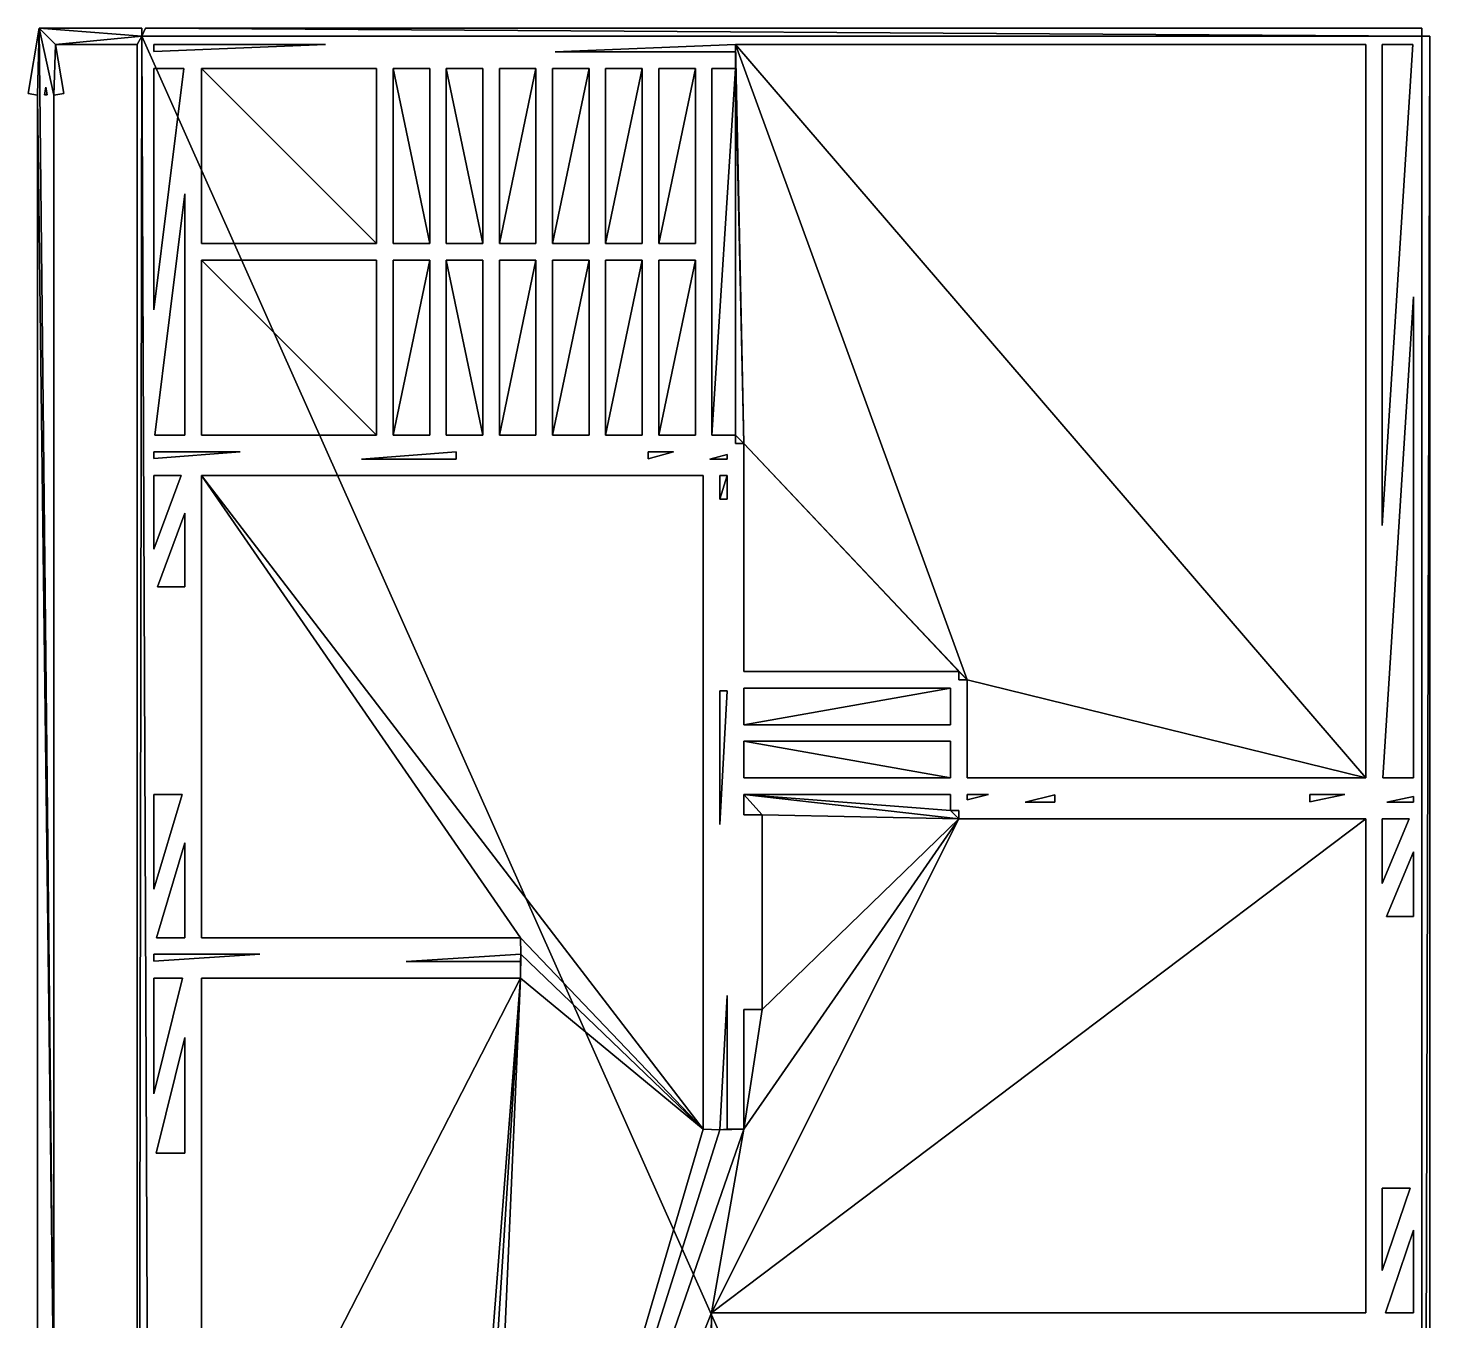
# Model space of a CAD drawing. Header units: inches. Extents: x 138 to 477, y 56 to 774.
# Drawn here: x 138 to 476.8, y 461.2 to 773.6 of the extents above; entities that cross this region are included whole.
import ezdxf

# ---------------------------------------------------------------- set-up
doc = ezdxf.new("R2010")
doc.units = ezdxf.units.IN

msp = doc.modelspace()

# ---------------------------------------------------------------- linework, layer by layer
for points in [[(140.28, 757.39), (138.03, 757.76), (140.72, 773.6)], [(140.72, 773.6, 120), (138.03, 757.76, 120), (140.28, 757.39, 120)], [(138.03, 757.76, 120), (140.72, 773.6, 120), (138.03, 757.76)], [(138.03, 757.76), (140.72, 773.6, 120), (140.72, 773.6)], [(144.28, 439.8), (140.28, 757.39), (140.72, 773.6)], [(140.72, 773.6, 120), (140.28, 757.39, 120), (144.28, 439.8, 120)], [(140.72, 773.6), (165.56, 773.6), (165.56, 771.6)], [(144.28, 757.37), (144.28, 439.8), (140.72, 773.6)], [(144.65, 769.6), (144.28, 757.37), (140.72, 773.6)], [(144.65, 769.6), (140.72, 773.6), (165.56, 771.6)], [(165.56, 771.6, 120), (165.56, 773.6, 120), (140.72, 773.6, 120)], [(140.72, 773.6, 120), (144.28, 439.8, 120), (144.28, 757.37, 120)], [(140.72, 773.6, 120), (144.28, 757.37, 120), (144.65, 769.6, 120)], [(165.56, 771.6, 120), (140.72, 773.6, 120), (144.65, 769.6, 120)], [(140.72, 773.6, 120), (165.56, 773.6, 120), (140.72, 773.6)], [(140.72, 773.6), (165.56, 773.6, 120), (165.56, 773.6)], [(165.56, 771.6), (166.4, 773.6), (474.8, 771.6)], [(474.8, 771.6, 120), (166.4, 773.6, 120), (165.56, 771.6, 120)], [(165.56, 773.6, 120), (165.56, 771.6, 120), (165.56, 773.6)], [(165.56, 773.6), (165.56, 771.6, 120), (165.56, 771.6)], [(165.56, 771.6, 120), (166.4, 773.6, 120), (165.56, 771.6)], [(165.56, 771.6), (166.4, 773.6, 120), (166.4, 773.6)], [(166.4, 773.6), (474.8, 773.6), (474.8, 771.6)], [(474.8, 771.6, 120), (474.8, 773.6, 120), (166.4, 773.6, 120)], [(166.4, 773.6, 120), (474.8, 773.6, 120), (166.4, 773.6)], [(166.4, 773.6), (474.8, 773.6, 120), (474.8, 773.6)], [(474.8, 773.6, 120), (474.8, 771.6, 120), (474.8, 773.6)], [(474.8, 773.6), (474.8, 771.6, 120), (474.8, 771.6)], [(144.65, 769.6), (146.65, 757.77), (144.28, 757.37)], [(144.28, 757.37, 120), (146.65, 757.77, 120), (144.65, 769.6, 120)], [(164.4, 769.6), (144.65, 769.6), (165.56, 771.6)], [(165.56, 771.6, 120), (144.65, 769.6, 120), (164.4, 769.6, 120)], [(164.4, 769.6, 120), (144.65, 769.6, 120), (164.4, 769.6)], [(164.4, 769.6), (144.65, 769.6, 120), (144.65, 769.6)], [(144.65, 769.6, 120), (146.65, 757.77, 120), (144.65, 769.6)], [(144.65, 769.6), (146.65, 757.77, 120), (146.65, 757.77)], [(164.4, 79.4), (164.4, 769.6), (165.56, 771.6)], [(165.56, 771.6), (168.4, 75.4), (164.4, 79.4)], [(165.56, 771.6, 120), (164.4, 769.6, 120), (164.4, 79.4, 120)], [(164.4, 79.4, 120), (168.4, 75.4, 120), (165.56, 771.6, 120)], [(164.4, 79.4, 120), (164.4, 769.6, 120), (164.4, 79.4)], [(164.4, 79.4), (164.4, 769.6, 120), (164.4, 769.6)], [(165.56, 771.6), (474.8, 771.6), (474.8, 77.4)], [(165.56, 771.6), (474.8, 77.4), (168.4, 75.4)], [(474.8, 77.4, 120), (474.8, 771.6, 120), (165.56, 771.6, 120)], [(168.4, 75.4, 120), (474.8, 77.4, 120), (165.56, 771.6, 120)], [(209.92, 769.6), (168.4, 767.92), (168.4, 769.6)], [(168.4, 769.6, 120), (168.4, 767.92, 120), (209.92, 769.6, 120)], [(209.92, 769.6, 120), (168.4, 767.92, 120), (209.92, 769.6)], [(209.92, 769.6), (168.4, 767.92, 120), (168.4, 767.92)], [(168.4, 767.92, 120), (168.4, 769.6, 120), (168.4, 767.92)], [(168.4, 767.92), (168.4, 769.6, 120), (168.4, 769.6)], [(168.4, 769.6, 120), (209.92, 769.6, 120), (168.4, 769.6)], [(168.4, 769.6), (209.92, 769.6, 120), (209.92, 769.6)], [(308.96, 767.84), (265.44, 767.84), (309, 769.6)], [(309, 769.6, 120), (265.44, 767.84, 120), (308.96, 767.84, 120)], [(265.44, 767.84, 120), (309, 769.6, 120), (265.44, 767.84)], [(265.44, 767.84), (309, 769.6, 120), (309, 769.6)], [(308.96, 763.84), (308.96, 767.84), (309, 769.6)], [(310.96, 673.2), (308.96, 763.84), (309, 769.6)], [(309, 769.6, 120), (308.96, 767.84, 120), (308.96, 763.84, 120)], [(309, 769.6, 120), (308.96, 763.84, 120), (310.96, 673.2, 120)], [(309, 769.6), (461.28, 769.6), (461.28, 592.4)], [(309, 769.6), (461.28, 592.4), (364.96, 616.08)], [(309, 769.6), (364.96, 616.08), (310.96, 673.2)], [(461.28, 592.4, 120), (461.28, 769.6, 120), (309, 769.6, 120)], [(364.96, 616.08, 120), (461.28, 592.4, 120), (309, 769.6, 120)], [(310.96, 673.2, 120), (364.96, 616.08, 120), (309, 769.6, 120)], [(309, 769.6, 120), (461.28, 769.6, 120), (309, 769.6)], [(309, 769.6), (461.28, 769.6, 120), (461.28, 769.6)], [(461.28, 769.6, 120), (461.28, 592.4, 120), (461.28, 769.6)], [(461.28, 769.6), (461.28, 592.4, 120), (461.28, 592.4)], [(472.67, 769.6), (465.28, 653.38), (465.28, 769.6)], [(465.28, 769.6, 120), (465.28, 653.38, 120), (472.67, 769.6, 120)], [(472.67, 769.6, 120), (465.28, 653.38, 120), (472.67, 769.6)], [(472.67, 769.6), (465.28, 653.38, 120), (465.28, 653.38)], [(465.28, 653.38, 120), (465.28, 769.6, 120), (465.28, 653.38)], [(465.28, 653.38), (465.28, 769.6, 120), (465.28, 769.6)], [(465.28, 769.6, 120), (472.67, 769.6, 120), (465.28, 769.6)], [(465.28, 769.6), (472.67, 769.6, 120), (472.67, 769.6)], [(476.8, 771.6), (476.8, 77.4), (474.8, 77.4)], [(474.8, 771.6), (476.8, 771.6), (474.8, 77.4)], [(474.8, 77.4, 120), (476.8, 77.4, 120), (476.8, 771.6, 120)], [(474.8, 77.4, 120), (476.8, 771.6, 120), (474.8, 771.6, 120)], [(474.8, 771.6, 120), (476.8, 771.6, 120), (474.8, 771.6)], [(474.8, 771.6), (476.8, 771.6, 120), (476.8, 771.6)], [(476.8, 771.6, 120), (476.8, 77.4, 120), (476.8, 771.6)], [(476.8, 771.6), (476.8, 77.4, 120), (476.8, 77.4)], [(308.96, 767.84, 120), (265.44, 767.84, 120), (308.96, 767.84)], [(308.96, 767.84), (265.44, 767.84, 120), (265.44, 767.84)], [(308.96, 763.84, 120), (308.96, 767.84, 120), (308.96, 763.84)], [(308.96, 763.84), (308.96, 767.84, 120), (308.96, 767.84)], [(168.4, 705.49), (168.4, 763.84), (175.66, 763.84)], [(175.66, 763.84, 120), (168.4, 763.84, 120), (168.4, 705.49, 120)], [(168.4, 705.49, 120), (168.4, 763.84, 120), (168.4, 705.49)], [(168.4, 705.49), (168.4, 763.84, 120), (168.4, 763.84)], [(168.4, 763.84, 120), (175.66, 763.84, 120), (168.4, 763.84)], [(168.4, 763.84), (175.66, 763.84, 120), (175.66, 763.84)], [(175.66, 763.84, 120), (168.4, 705.49, 120), (175.66, 763.84)], [(175.66, 763.84), (168.4, 705.49, 120), (168.4, 705.49)], [(179.92, 763.84), (222.24, 763.84), (222.24, 721.52)], [(222.24, 721.52), (179.92, 721.52), (179.92, 763.84)], [(222.24, 721.52, 120), (222.24, 763.84, 120), (179.92, 763.84, 120)], [(179.92, 763.84, 120), (179.92, 721.52, 120), (222.24, 721.52, 120)], [(179.92, 763.84, 120), (222.24, 763.84, 120), (179.92, 763.84)], [(179.92, 763.84), (222.24, 763.84, 120), (222.24, 763.84)], [(179.92, 721.52, 120), (179.92, 763.84, 120), (179.92, 721.52)], [(179.92, 721.52), (179.92, 763.84, 120), (179.92, 763.84)], [(222.24, 763.84, 120), (222.24, 721.52, 120), (222.24, 763.84)], [(222.24, 763.84), (222.24, 721.52, 120), (222.24, 721.52)], [(226.24, 763.84), (235.08, 763.84), (235.08, 721.52)], [(235.08, 721.52), (226.24, 721.52), (226.24, 763.84)], [(235.08, 721.52, 120), (235.08, 763.84, 120), (226.24, 763.84, 120)], [(226.24, 763.84, 120), (226.24, 721.52, 120), (235.08, 721.52, 120)], [(226.24, 763.84, 120), (235.08, 763.84, 120), (226.24, 763.84)], [(226.24, 763.84), (235.08, 763.84, 120), (235.08, 763.84)], [(226.24, 721.52, 120), (226.24, 763.84, 120), (226.24, 721.52)], [(226.24, 721.52), (226.24, 763.84, 120), (226.24, 763.84)], [(235.08, 763.84, 120), (235.08, 721.52, 120), (235.08, 763.84)], [(235.08, 763.84), (235.08, 721.52, 120), (235.08, 721.52)], [(247.92, 721.52), (239.08, 721.52), (239.08, 763.84)], [(239.08, 763.84), (247.92, 763.84), (247.92, 721.52)], [(239.08, 763.84, 120), (239.08, 721.52, 120), (247.92, 721.52, 120)], [(247.92, 721.52, 120), (247.92, 763.84, 120), (239.08, 763.84, 120)], [(239.08, 721.52, 120), (239.08, 763.84, 120), (239.08, 721.52)], [(239.08, 721.52), (239.08, 763.84, 120), (239.08, 763.84)], [(239.08, 763.84, 120), (247.92, 763.84, 120), (239.08, 763.84)], [(239.08, 763.84), (247.92, 763.84, 120), (247.92, 763.84)], [(247.92, 763.84, 120), (247.92, 721.52, 120), (247.92, 763.84)], [(247.92, 763.84), (247.92, 721.52, 120), (247.92, 721.52)], [(260.76, 763.84), (260.76, 721.52), (251.92, 721.52)], [(251.92, 721.52), (251.92, 763.84), (260.76, 763.84)], [(251.92, 721.52, 120), (260.76, 721.52, 120), (260.76, 763.84, 120)], [(260.76, 763.84, 120), (251.92, 763.84, 120), (251.92, 721.52, 120)], [(251.92, 763.84, 120), (260.76, 763.84, 120), (251.92, 763.84)], [(251.92, 763.84), (260.76, 763.84, 120), (260.76, 763.84)], [(251.92, 721.52, 120), (251.92, 763.84, 120), (251.92, 721.52)], [(251.92, 721.52), (251.92, 763.84, 120), (251.92, 763.84)], [(260.76, 763.84, 120), (260.76, 721.52, 120), (260.76, 763.84)], [(260.76, 763.84), (260.76, 721.52, 120), (260.76, 721.52)], [(273.6, 763.84), (273.6, 721.52), (264.76, 721.52)], [(264.76, 721.52), (264.76, 763.84), (273.6, 763.84)], [(264.76, 721.52, 120), (273.6, 721.52, 120), (273.6, 763.84, 120)], [(273.6, 763.84, 120), (264.76, 763.84, 120), (264.76, 721.52, 120)], [(264.76, 763.84, 120), (273.6, 763.84, 120), (264.76, 763.84)], [(264.76, 763.84), (273.6, 763.84, 120), (273.6, 763.84)], [(264.76, 721.52, 120), (264.76, 763.84, 120), (264.76, 721.52)], [(264.76, 721.52), (264.76, 763.84, 120), (264.76, 763.84)], [(273.6, 763.84, 120), (273.6, 721.52, 120), (273.6, 763.84)], [(273.6, 763.84), (273.6, 721.52, 120), (273.6, 721.52)], [(286.44, 763.84), (286.44, 721.52), (277.6, 721.52)], [(277.6, 721.52), (277.6, 763.84), (286.44, 763.84)], [(277.6, 721.52, 120), (286.44, 721.52, 120), (286.44, 763.84, 120)], [(286.44, 763.84, 120), (277.6, 763.84, 120), (277.6, 721.52, 120)], [(277.6, 763.84, 120), (286.44, 763.84, 120), (277.6, 763.84)], [(277.6, 763.84), (286.44, 763.84, 120), (286.44, 763.84)], [(277.6, 721.52, 120), (277.6, 763.84, 120), (277.6, 721.52)], [(277.6, 721.52), (277.6, 763.84, 120), (277.6, 763.84)], [(286.44, 763.84, 120), (286.44, 721.52, 120), (286.44, 763.84)], [(286.44, 763.84), (286.44, 721.52, 120), (286.44, 721.52)], [(299.28, 763.84), (299.28, 721.52), (290.44, 721.52)], [(290.44, 721.52), (290.44, 763.84), (299.28, 763.84)], [(290.44, 721.52, 120), (299.28, 721.52, 120), (299.28, 763.84, 120)], [(299.28, 763.84, 120), (290.44, 763.84, 120), (290.44, 721.52, 120)], [(290.44, 763.84, 120), (299.28, 763.84, 120), (290.44, 763.84)], [(290.44, 763.84), (299.28, 763.84, 120), (299.28, 763.84)], [(290.44, 721.52, 120), (290.44, 763.84, 120), (290.44, 721.52)], [(290.44, 721.52), (290.44, 763.84, 120), (290.44, 763.84)], [(299.28, 763.84, 120), (299.28, 721.52, 120), (299.28, 763.84)], [(299.28, 763.84), (299.28, 721.52, 120), (299.28, 721.52)], [(303.28, 675.2), (303.28, 763.84), (308.96, 763.84)], [(308.96, 675.2), (303.28, 675.2), (308.96, 763.84)], [(308.96, 763.84, 120), (303.28, 763.84, 120), (303.28, 675.2, 120)], [(308.96, 763.84, 120), (303.28, 675.2, 120), (308.96, 675.2, 120)], [(303.28, 763.84, 120), (308.96, 763.84, 120), (303.28, 763.84)], [(303.28, 763.84), (308.96, 763.84, 120), (308.96, 763.84)], [(303.28, 675.2, 120), (303.28, 763.84, 120), (303.28, 675.2)], [(303.28, 675.2), (303.28, 763.84, 120), (303.28, 763.84)], [(310.96, 673.2), (308.96, 675.2), (308.96, 763.84)], [(308.96, 763.84, 120), (308.96, 675.2, 120), (310.96, 673.2, 120)], [(142.65, 757.44), (142.03, 757.44), (142.33, 759.33)], [(142.33, 759.33, 120), (142.03, 757.44, 120), (142.65, 757.44, 120)], [(142.03, 757.44, 120), (142.33, 759.33, 120), (142.03, 757.44)], [(142.03, 757.44), (142.33, 759.33, 120), (142.33, 759.33)], [(142.33, 759.33, 120), (142.65, 757.44, 120), (142.33, 759.33)], [(142.33, 759.33), (142.65, 757.44, 120), (142.65, 757.44)], [(140.28, 757.39, 120), (138.03, 757.76, 120), (140.28, 757.39)], [(140.28, 757.39), (138.03, 757.76, 120), (138.03, 757.76)], [(144.28, 439.8), (140.28, 439.8), (140.28, 757.39)], [(140.28, 757.39, 120), (140.28, 439.8, 120), (144.28, 439.8, 120)], [(140.28, 439.8, 120), (140.28, 757.39, 120), (140.28, 439.8)], [(140.28, 439.8), (140.28, 757.39, 120), (140.28, 757.39)], [(142.65, 757.44, 120), (142.03, 757.44, 120), (142.65, 757.44)], [(142.65, 757.44), (142.03, 757.44, 120), (142.03, 757.44)], [(146.65, 757.77, 120), (144.28, 757.37, 120), (146.65, 757.77)], [(146.65, 757.77), (144.28, 757.37, 120), (144.28, 757.37)], [(144.28, 757.37, 120), (144.28, 439.8, 120), (144.28, 757.37)], [(144.28, 757.37), (144.28, 439.8, 120), (144.28, 439.8)], [(175.92, 733.55), (175.92, 675.2), (168.66, 675.2)], [(168.66, 675.2, 120), (175.92, 675.2, 120), (175.92, 733.55, 120)], [(168.66, 675.2, 120), (175.92, 733.55, 120), (168.66, 675.2)], [(168.66, 675.2), (175.92, 733.55, 120), (175.92, 733.55)], [(175.92, 733.55, 120), (175.92, 675.2, 120), (175.92, 733.55)], [(175.92, 733.55), (175.92, 675.2, 120), (175.92, 675.2)], [(222.24, 721.52, 120), (179.92, 721.52, 120), (222.24, 721.52)], [(222.24, 721.52), (179.92, 721.52, 120), (179.92, 721.52)], [(235.08, 721.52, 120), (226.24, 721.52, 120), (235.08, 721.52)], [(235.08, 721.52), (226.24, 721.52, 120), (226.24, 721.52)], [(247.92, 721.52, 120), (239.08, 721.52, 120), (247.92, 721.52)], [(247.92, 721.52), (239.08, 721.52, 120), (239.08, 721.52)], [(260.76, 721.52, 120), (251.92, 721.52, 120), (260.76, 721.52)], [(260.76, 721.52), (251.92, 721.52, 120), (251.92, 721.52)], [(273.6, 721.52, 120), (264.76, 721.52, 120), (273.6, 721.52)], [(273.6, 721.52), (264.76, 721.52, 120), (264.76, 721.52)], [(286.44, 721.52, 120), (277.6, 721.52, 120), (286.44, 721.52)], [(286.44, 721.52), (277.6, 721.52, 120), (277.6, 721.52)], [(299.28, 721.52, 120), (290.44, 721.52, 120), (299.28, 721.52)], [(299.28, 721.52), (290.44, 721.52, 120), (290.44, 721.52)], [(179.92, 717.52), (222.24, 717.52), (222.24, 675.2)], [(222.24, 675.2), (179.92, 675.2), (179.92, 717.52)], [(222.24, 675.2, 120), (222.24, 717.52, 120), (179.92, 717.52, 120)], [(179.92, 717.52, 120), (179.92, 675.2, 120), (222.24, 675.2, 120)], [(179.92, 717.52, 120), (222.24, 717.52, 120), (179.92, 717.52)], [(179.92, 717.52), (222.24, 717.52, 120), (222.24, 717.52)], [(179.92, 675.2, 120), (179.92, 717.52, 120), (179.92, 675.2)], [(179.92, 675.2), (179.92, 717.52, 120), (179.92, 717.52)], [(222.24, 717.52, 120), (222.24, 675.2, 120), (222.24, 717.52)], [(222.24, 717.52), (222.24, 675.2, 120), (222.24, 675.2)], [(226.24, 675.2), (226.24, 717.52), (235.08, 717.52)], [(235.08, 717.52), (235.08, 675.2), (226.24, 675.2)], [(235.08, 717.52, 120), (226.24, 717.52, 120), (226.24, 675.2, 120)], [(226.24, 675.2, 120), (235.08, 675.2, 120), (235.08, 717.52, 120)], [(226.24, 675.2, 120), (226.24, 717.52, 120), (226.24, 675.2)], [(226.24, 675.2), (226.24, 717.52, 120), (226.24, 717.52)], [(226.24, 717.52, 120), (235.08, 717.52, 120), (226.24, 717.52)], [(226.24, 717.52), (235.08, 717.52, 120), (235.08, 717.52)], [(235.08, 717.52, 120), (235.08, 675.2, 120), (235.08, 717.52)], [(235.08, 717.52), (235.08, 675.2, 120), (235.08, 675.2)], [(239.08, 717.52), (247.92, 717.52), (247.92, 675.2)], [(247.92, 675.2), (239.08, 675.2), (239.08, 717.52)], [(247.92, 675.2, 120), (247.92, 717.52, 120), (239.08, 717.52, 120)], [(239.08, 717.52, 120), (239.08, 675.2, 120), (247.92, 675.2, 120)], [(239.08, 717.52, 120), (247.92, 717.52, 120), (239.08, 717.52)], [(239.08, 717.52), (247.92, 717.52, 120), (247.92, 717.52)], [(239.08, 675.2, 120), (239.08, 717.52, 120), (239.08, 675.2)], [(239.08, 675.2), (239.08, 717.52, 120), (239.08, 717.52)], [(247.92, 717.52, 120), (247.92, 675.2, 120), (247.92, 717.52)], [(247.92, 717.52), (247.92, 675.2, 120), (247.92, 675.2)], [(260.76, 717.52), (260.76, 675.2), (251.92, 675.2)], [(251.92, 675.2), (251.92, 717.52), (260.76, 717.52)], [(251.92, 675.2, 120), (260.76, 675.2, 120), (260.76, 717.52, 120)], [(260.76, 717.52, 120), (251.92, 717.52, 120), (251.92, 675.2, 120)], [(251.92, 717.52, 120), (260.76, 717.52, 120), (251.92, 717.52)], [(251.92, 717.52), (260.76, 717.52, 120), (260.76, 717.52)], [(251.92, 675.2, 120), (251.92, 717.52, 120), (251.92, 675.2)], [(251.92, 675.2), (251.92, 717.52, 120), (251.92, 717.52)], [(260.76, 717.52, 120), (260.76, 675.2, 120), (260.76, 717.52)], [(260.76, 717.52), (260.76, 675.2, 120), (260.76, 675.2)], [(273.6, 717.52), (273.6, 675.2), (264.76, 675.2)], [(264.76, 675.2), (264.76, 717.52), (273.6, 717.52)], [(264.76, 675.2, 120), (273.6, 675.2, 120), (273.6, 717.52, 120)], [(273.6, 717.52, 120), (264.76, 717.52, 120), (264.76, 675.2, 120)], [(264.76, 717.52, 120), (273.6, 717.52, 120), (264.76, 717.52)], [(264.76, 717.52), (273.6, 717.52, 120), (273.6, 717.52)], [(264.76, 675.2, 120), (264.76, 717.52, 120), (264.76, 675.2)], [(264.76, 675.2), (264.76, 717.52, 120), (264.76, 717.52)], [(273.6, 717.52, 120), (273.6, 675.2, 120), (273.6, 717.52)], [(273.6, 717.52), (273.6, 675.2, 120), (273.6, 675.2)], [(286.44, 717.52), (286.44, 675.2), (277.6, 675.2)], [(277.6, 675.2), (277.6, 717.52), (286.44, 717.52)], [(277.6, 675.2, 120), (286.44, 675.2, 120), (286.44, 717.52, 120)], [(286.44, 717.52, 120), (277.6, 717.52, 120), (277.6, 675.2, 120)], [(277.6, 717.52, 120), (286.44, 717.52, 120), (277.6, 717.52)], [(277.6, 717.52), (286.44, 717.52, 120), (286.44, 717.52)], [(277.6, 675.2, 120), (277.6, 717.52, 120), (277.6, 675.2)], [(277.6, 675.2), (277.6, 717.52, 120), (277.6, 717.52)], [(286.44, 717.52, 120), (286.44, 675.2, 120), (286.44, 717.52)], [(286.44, 717.52), (286.44, 675.2, 120), (286.44, 675.2)], [(299.28, 717.52), (299.28, 675.2), (290.44, 675.2)], [(290.44, 675.2), (290.44, 717.52), (299.28, 717.52)], [(290.44, 675.2, 120), (299.28, 675.2, 120), (299.28, 717.52, 120)], [(299.28, 717.52, 120), (290.44, 717.52, 120), (290.44, 675.2, 120)], [(290.44, 717.52, 120), (299.28, 717.52, 120), (290.44, 717.52)], [(290.44, 717.52), (299.28, 717.52, 120), (299.28, 717.52)], [(290.44, 675.2, 120), (290.44, 717.52, 120), (290.44, 675.2)], [(290.44, 675.2), (290.44, 717.52, 120), (290.44, 717.52)], [(299.28, 717.52, 120), (299.28, 675.2, 120), (299.28, 717.52)], [(299.28, 717.52), (299.28, 675.2, 120), (299.28, 675.2)], [(472.8, 592.4), (465.41, 592.4), (472.8, 708.62)], [(472.8, 708.62, 120), (465.41, 592.4, 120), (472.8, 592.4, 120)], [(465.41, 592.4, 120), (472.8, 708.62, 120), (465.41, 592.4)], [(465.41, 592.4), (472.8, 708.62, 120), (472.8, 708.62)], [(472.8, 708.62, 120), (472.8, 592.4, 120), (472.8, 708.62)], [(472.8, 708.62), (472.8, 592.4, 120), (472.8, 592.4)], [(175.92, 675.2, 120), (168.66, 675.2, 120), (175.92, 675.2)], [(175.92, 675.2), (168.66, 675.2, 120), (168.66, 675.2)], [(222.24, 675.2, 120), (179.92, 675.2, 120), (222.24, 675.2)], [(222.24, 675.2), (179.92, 675.2, 120), (179.92, 675.2)], [(235.08, 675.2, 120), (226.24, 675.2, 120), (235.08, 675.2)], [(235.08, 675.2), (226.24, 675.2, 120), (226.24, 675.2)], [(247.92, 675.2, 120), (239.08, 675.2, 120), (247.92, 675.2)], [(247.92, 675.2), (239.08, 675.2, 120), (239.08, 675.2)], [(260.76, 675.2, 120), (251.92, 675.2, 120), (260.76, 675.2)], [(260.76, 675.2), (251.92, 675.2, 120), (251.92, 675.2)], [(273.6, 675.2, 120), (264.76, 675.2, 120), (273.6, 675.2)], [(273.6, 675.2), (264.76, 675.2, 120), (264.76, 675.2)], [(286.44, 675.2, 120), (277.6, 675.2, 120), (286.44, 675.2)], [(286.44, 675.2), (277.6, 675.2, 120), (277.6, 675.2)], [(299.28, 675.2, 120), (290.44, 675.2, 120), (299.28, 675.2)], [(299.28, 675.2), (290.44, 675.2, 120), (290.44, 675.2)], [(308.96, 675.2, 120), (303.28, 675.2, 120), (308.96, 675.2)], [(308.96, 675.2), (303.28, 675.2, 120), (303.28, 675.2)], [(310.96, 673.2), (308.96, 673.2), (308.96, 675.2)], [(308.96, 675.2, 120), (308.96, 673.2, 120), (310.96, 673.2, 120)], [(308.96, 673.2, 120), (308.96, 675.2, 120), (308.96, 673.2)], [(308.96, 673.2), (308.96, 675.2, 120), (308.96, 675.2)], [(189.28, 671.2), (168.4, 669.6), (168.4, 671.2)], [(168.4, 671.2, 120), (168.4, 669.6, 120), (189.28, 671.2, 120)], [(189.28, 671.2, 120), (168.4, 669.6, 120), (189.28, 671.2)], [(189.28, 671.2), (168.4, 669.6, 120), (168.4, 669.6)], [(168.4, 669.6, 120), (168.4, 671.2, 120), (168.4, 669.6)], [(168.4, 669.6), (168.4, 671.2, 120), (168.4, 671.2)], [(168.4, 671.2, 120), (189.28, 671.2, 120), (168.4, 671.2)], [(168.4, 671.2), (189.28, 671.2, 120), (189.28, 671.2)], [(218.64, 669.44), (241.52, 671.19), (241.52, 669.44)], [(241.52, 669.44, 120), (241.52, 671.19, 120), (218.64, 669.44, 120)], [(218.64, 669.44, 120), (241.52, 671.19, 120), (218.64, 669.44)], [(218.64, 669.44), (241.52, 671.19, 120), (241.52, 671.19)], [(241.52, 671.19, 120), (241.52, 669.44, 120), (241.52, 671.19)], [(241.52, 671.19), (241.52, 669.44, 120), (241.52, 669.44)], [(287.84, 669.51), (287.84, 671.2), (294.03, 671.2)], [(294.03, 671.2, 120), (287.84, 671.2, 120), (287.84, 669.51, 120)], [(287.84, 669.51, 120), (287.84, 671.2, 120), (287.84, 669.51)], [(287.84, 669.51), (287.84, 671.2, 120), (287.84, 671.2)], [(287.84, 671.2, 120), (294.03, 671.2, 120), (287.84, 671.2)], [(287.84, 671.2), (294.03, 671.2, 120), (294.03, 671.2)], [(294.03, 671.2, 120), (287.84, 669.51, 120), (294.03, 671.2)], [(294.03, 671.2), (287.84, 669.51, 120), (287.84, 669.51)], [(310.96, 673.2, 120), (308.96, 673.2, 120), (310.96, 673.2)], [(310.96, 673.2), (308.96, 673.2, 120), (308.96, 673.2)], [(362.96, 618.08), (310.96, 618.08), (310.96, 673.2)], [(364.96, 616.08), (362.96, 618.08), (310.96, 673.2)], [(310.96, 673.2, 120), (310.96, 618.08, 120), (362.96, 618.08, 120)], [(310.96, 673.2, 120), (362.96, 618.08, 120), (364.96, 616.08, 120)], [(310.96, 618.08, 120), (310.96, 673.2, 120), (310.96, 618.08)], [(310.96, 618.08), (310.96, 673.2, 120), (310.96, 673.2)], [(241.52, 669.44, 120), (218.64, 669.44, 120), (241.52, 669.44)], [(241.52, 669.44), (218.64, 669.44, 120), (218.64, 669.44)], [(306.96, 669.44), (302.77, 669.44), (306.96, 670.58)], [(306.96, 670.58, 120), (302.77, 669.44, 120), (306.96, 669.44, 120)], [(302.77, 669.44, 120), (306.96, 670.58, 120), (302.77, 669.44)], [(302.77, 669.44), (306.96, 670.58, 120), (306.96, 670.58)], [(306.96, 669.44, 120), (302.77, 669.44, 120), (306.96, 669.44)], [(306.96, 669.44), (302.77, 669.44, 120), (302.77, 669.44)], [(306.96, 670.58, 120), (306.96, 669.44, 120), (306.96, 670.58)], [(306.96, 670.58), (306.96, 669.44, 120), (306.96, 669.44)], [(168.4, 647.67), (168.4, 665.44), (175.04, 665.44)], [(175.04, 665.44, 120), (168.4, 665.44, 120), (168.4, 647.67, 120)], [(168.4, 647.67, 120), (168.4, 665.44, 120), (168.4, 647.67)], [(168.4, 647.67), (168.4, 665.44, 120), (168.4, 665.44)], [(168.4, 665.44, 120), (175.04, 665.44, 120), (168.4, 665.44)], [(168.4, 665.44), (175.04, 665.44, 120), (175.04, 665.44)], [(175.04, 665.44, 120), (168.4, 647.67, 120), (175.04, 665.44)], [(175.04, 665.44), (168.4, 647.67, 120), (168.4, 647.67)], [(179.92, 665.44), (301.2, 665.44), (301.2, 507.48)], [(257, 553.76), (179.92, 553.76), (179.92, 665.44)], [(257, 553.76), (179.92, 665.44), (301.2, 507.48)], [(301.2, 507.48, 120), (301.2, 665.44, 120), (179.92, 665.44, 120)], [(179.92, 665.44, 120), (179.92, 553.76, 120), (257, 553.76, 120)], [(301.2, 507.48, 120), (179.92, 665.44, 120), (257, 553.76, 120)], [(179.92, 665.44, 120), (301.2, 665.44, 120), (179.92, 665.44)], [(179.92, 665.44), (301.2, 665.44, 120), (301.2, 665.44)], [(179.92, 553.76, 120), (179.92, 665.44, 120), (179.92, 553.76)], [(179.92, 553.76), (179.92, 665.44, 120), (179.92, 665.44)], [(301.2, 665.44, 120), (301.2, 507.48, 120), (301.2, 665.44)], [(301.2, 665.44), (301.2, 507.48, 120), (301.2, 507.48)], [(305.2, 659.76), (305.2, 665.44), (306.96, 665.44)], [(306.96, 665.44), (306.96, 659.76), (305.2, 659.76)], [(306.96, 665.44, 120), (305.2, 665.44, 120), (305.2, 659.76, 120)], [(305.2, 659.76, 120), (306.96, 659.76, 120), (306.96, 665.44, 120)], [(305.2, 659.76, 120), (305.2, 665.44, 120), (305.2, 659.76)], [(305.2, 659.76), (305.2, 665.44, 120), (305.2, 665.44)], [(305.2, 665.44, 120), (306.96, 665.44, 120), (305.2, 665.44)], [(305.2, 665.44), (306.96, 665.44, 120), (306.96, 665.44)], [(306.96, 665.44, 120), (306.96, 659.76, 120), (306.96, 665.44)], [(306.96, 665.44), (306.96, 659.76, 120), (306.96, 659.76)], [(306.96, 659.76, 120), (305.2, 659.76, 120), (306.96, 659.76)], [(306.96, 659.76), (305.2, 659.76, 120), (305.2, 659.76)], [(175.92, 656.37), (175.92, 638.6), (169.28, 638.6)], [(169.28, 638.6, 120), (175.92, 638.6, 120), (175.92, 656.37, 120)], [(169.28, 638.6, 120), (175.92, 656.37, 120), (169.28, 638.6)], [(169.28, 638.6), (175.92, 656.37, 120), (175.92, 656.37)], [(175.92, 656.37, 120), (175.92, 638.6, 120), (175.92, 656.37)], [(175.92, 656.37), (175.92, 638.6, 120), (175.92, 638.6)], [(175.92, 638.6, 120), (169.28, 638.6, 120), (175.92, 638.6)], [(175.92, 638.6), (169.28, 638.6, 120), (169.28, 638.6)], [(362.96, 618.08, 120), (310.96, 618.08, 120), (362.96, 618.08)], [(362.96, 618.08), (310.96, 618.08, 120), (310.96, 618.08)], [(364.96, 616.08), (362.96, 616.08), (362.96, 618.08)], [(362.96, 618.08, 120), (362.96, 616.08, 120), (364.96, 616.08, 120)], [(362.96, 616.08, 120), (362.96, 618.08, 120), (362.96, 616.08)], [(362.96, 616.08), (362.96, 618.08, 120), (362.96, 618.08)], [(305.2, 581.12), (305.2, 613.44), (306.96, 613.44)], [(306.96, 613.44, 120), (305.2, 613.44, 120), (305.2, 581.12, 120)], [(305.2, 581.12, 120), (305.2, 613.44, 120), (305.2, 581.12)], [(305.2, 581.12), (305.2, 613.44, 120), (305.2, 613.44)], [(305.2, 613.44, 120), (306.96, 613.44, 120), (305.2, 613.44)], [(305.2, 613.44), (306.96, 613.44, 120), (306.96, 613.44)], [(306.96, 613.44, 120), (305.2, 581.12, 120), (306.96, 613.44)], [(306.96, 613.44), (305.2, 581.12, 120), (305.2, 581.12)], [(310.96, 605.24), (310.96, 614.08), (360.96, 614.08)], [(360.96, 614.08), (360.96, 605.24), (310.96, 605.24)], [(360.96, 614.08, 120), (310.96, 614.08, 120), (310.96, 605.24, 120)], [(310.96, 605.24, 120), (360.96, 605.24, 120), (360.96, 614.08, 120)], [(310.96, 605.24, 120), (310.96, 614.08, 120), (310.96, 605.24)], [(310.96, 605.24), (310.96, 614.08, 120), (310.96, 614.08)], [(310.96, 614.08, 120), (360.96, 614.08, 120), (310.96, 614.08)], [(310.96, 614.08), (360.96, 614.08, 120), (360.96, 614.08)], [(360.96, 614.08, 120), (360.96, 605.24, 120), (360.96, 614.08)], [(360.96, 614.08), (360.96, 605.24, 120), (360.96, 605.24)], [(364.96, 616.08, 120), (362.96, 616.08, 120), (364.96, 616.08)], [(364.96, 616.08), (362.96, 616.08, 120), (362.96, 616.08)], [(461.28, 592.4), (364.96, 592.4), (364.96, 616.08)], [(364.96, 616.08, 120), (364.96, 592.4, 120), (461.28, 592.4, 120)], [(364.96, 592.4, 120), (364.96, 616.08, 120), (364.96, 592.4)], [(364.96, 592.4), (364.96, 616.08, 120), (364.96, 616.08)], [(360.96, 605.24, 120), (310.96, 605.24, 120), (360.96, 605.24)], [(360.96, 605.24), (310.96, 605.24, 120), (310.96, 605.24)], [(360.96, 592.4), (310.96, 592.4), (310.96, 601.24)], [(310.96, 601.24), (360.96, 601.24), (360.96, 592.4)], [(310.96, 601.24, 120), (310.96, 592.4, 120), (360.96, 592.4, 120)], [(360.96, 592.4, 120), (360.96, 601.24, 120), (310.96, 601.24, 120)], [(310.96, 592.4, 120), (310.96, 601.24, 120), (310.96, 592.4)], [(310.96, 592.4), (310.96, 601.24, 120), (310.96, 601.24)], [(310.96, 601.24, 120), (360.96, 601.24, 120), (310.96, 601.24)], [(310.96, 601.24), (360.96, 601.24, 120), (360.96, 601.24)], [(360.96, 601.24, 120), (360.96, 592.4, 120), (360.96, 601.24)], [(360.96, 601.24), (360.96, 592.4, 120), (360.96, 592.4)], [(360.96, 592.4, 120), (310.96, 592.4, 120), (360.96, 592.4)], [(360.96, 592.4), (310.96, 592.4, 120), (310.96, 592.4)], [(461.28, 592.4, 120), (364.96, 592.4, 120), (461.28, 592.4)], [(461.28, 592.4), (364.96, 592.4, 120), (364.96, 592.4)], [(472.8, 592.4, 120), (465.41, 592.4, 120), (472.8, 592.4)], [(472.8, 592.4), (465.41, 592.4, 120), (465.41, 592.4)], [(175.24, 588.4), (168.4, 565.47), (168.4, 588.4)], [(168.4, 588.4, 120), (168.4, 565.47, 120), (175.24, 588.4, 120)], [(175.24, 588.4, 120), (168.4, 565.47, 120), (175.24, 588.4)], [(175.24, 588.4), (168.4, 565.47, 120), (168.4, 565.47)], [(168.4, 565.47, 120), (168.4, 588.4, 120), (168.4, 565.47)], [(168.4, 565.47), (168.4, 588.4, 120), (168.4, 588.4)], [(168.4, 588.4, 120), (175.24, 588.4, 120), (168.4, 588.4)], [(168.4, 588.4), (175.24, 588.4, 120), (175.24, 588.4)], [(310.96, 588.4), (360.96, 588.4), (360.96, 584.52)], [(315.4, 583.44), (310.96, 583.44), (310.96, 588.4)], [(310.96, 588.4), (360.96, 584.52), (362.96, 582.52)], [(315.4, 583.44), (310.96, 588.4), (362.96, 582.52)], [(360.96, 584.52, 120), (360.96, 588.4, 120), (310.96, 588.4, 120)], [(310.96, 588.4, 120), (310.96, 583.44, 120), (315.4, 583.44, 120)], [(362.96, 582.52, 120), (360.96, 584.52, 120), (310.96, 588.4, 120)], [(362.96, 582.52, 120), (310.96, 588.4, 120), (315.4, 583.44, 120)], [(310.96, 588.4, 120), (360.96, 588.4, 120), (310.96, 588.4)], [(310.96, 588.4), (360.96, 588.4, 120), (360.96, 588.4)], [(310.96, 583.44, 120), (310.96, 588.4, 120), (310.96, 583.44)], [(310.96, 583.44), (310.96, 588.4, 120), (310.96, 588.4)], [(360.96, 588.4, 120), (360.96, 584.52, 120), (360.96, 588.4)], [(360.96, 588.4), (360.96, 584.52, 120), (360.96, 584.52)], [(364.96, 587.09), (364.96, 588.4), (370.12, 588.4)], [(370.12, 588.4, 120), (364.96, 588.4, 120), (364.96, 587.09, 120)], [(364.96, 587.09, 120), (364.96, 588.4, 120), (364.96, 587.09)], [(364.96, 587.09), (364.96, 588.4, 120), (364.96, 588.4)], [(364.96, 588.4, 120), (370.12, 588.4, 120), (364.96, 588.4)], [(364.96, 588.4), (370.12, 588.4, 120), (370.12, 588.4)], [(370.12, 588.4, 120), (364.96, 587.09, 120), (370.12, 588.4)], [(370.12, 588.4), (364.96, 587.09, 120), (364.96, 587.09)], [(386.12, 588.34), (386.12, 586.52), (378.97, 586.52)], [(378.97, 586.52, 120), (386.12, 586.52, 120), (386.12, 588.34, 120)], [(378.97, 586.52, 120), (386.12, 588.34, 120), (378.97, 586.52)], [(378.97, 586.52), (386.12, 588.34, 120), (386.12, 588.34)], [(386.12, 586.52, 120), (378.97, 586.52, 120), (386.12, 586.52)], [(386.12, 586.52), (378.97, 586.52, 120), (378.97, 586.52)], [(386.12, 588.34, 120), (386.12, 586.52, 120), (386.12, 588.34)], [(386.12, 588.34), (386.12, 586.52, 120), (386.12, 586.52)], [(447.8, 586.57), (447.8, 588.4), (456.22, 588.4)], [(456.22, 588.4, 120), (447.8, 588.4, 120), (447.8, 586.57, 120)], [(447.8, 586.57, 120), (447.8, 588.4, 120), (447.8, 586.57)], [(447.8, 586.57), (447.8, 588.4, 120), (447.8, 588.4)], [(447.8, 588.4, 120), (456.22, 588.4, 120), (447.8, 588.4)], [(447.8, 588.4), (456.22, 588.4, 120), (456.22, 588.4)], [(456.22, 588.4, 120), (447.8, 586.57, 120), (456.22, 588.4)], [(456.22, 588.4), (447.8, 586.57, 120), (447.8, 586.57)], [(466.38, 586.52), (472.8, 587.92), (472.8, 586.52)], [(472.8, 586.52, 120), (472.8, 587.92, 120), (466.38, 586.52, 120)], [(466.38, 586.52, 120), (472.8, 587.92, 120), (466.38, 586.52)], [(466.38, 586.52), (472.8, 587.92, 120), (472.8, 587.92)], [(472.8, 586.52, 120), (466.38, 586.52, 120), (472.8, 586.52)], [(472.8, 586.52), (466.38, 586.52, 120), (466.38, 586.52)], [(472.8, 587.92, 120), (472.8, 586.52, 120), (472.8, 587.92)], [(472.8, 587.92), (472.8, 586.52, 120), (472.8, 586.52)], [(315.4, 583.44, 120), (310.96, 583.44, 120), (315.4, 583.44)], [(315.4, 583.44), (310.96, 583.44, 120), (310.96, 583.44)], [(315.4, 536.4), (315.4, 583.44), (362.96, 582.52)], [(362.96, 582.52, 120), (315.4, 583.44, 120), (315.4, 536.4, 120)], [(315.4, 536.4, 120), (315.4, 583.44, 120), (315.4, 536.4)], [(315.4, 536.4), (315.4, 583.44, 120), (315.4, 583.44)], [(360.96, 584.52), (362.96, 584.52), (362.96, 582.52)], [(362.96, 582.52, 120), (362.96, 584.52, 120), (360.96, 584.52, 120)], [(360.96, 584.52, 120), (362.96, 584.52, 120), (360.96, 584.52)], [(360.96, 584.52), (362.96, 584.52, 120), (362.96, 584.52)], [(362.96, 584.52, 120), (362.96, 582.52, 120), (362.96, 584.52)], [(362.96, 584.52), (362.96, 582.52, 120), (362.96, 582.52)], [(461.28, 582.52), (461.28, 463.16), (303.2, 463.16)], [(362.96, 582.52), (461.28, 582.52), (303.2, 463.16)], [(310.96, 507.48), (362.96, 582.52), (303.2, 463.16)], [(303.2, 463.16, 120), (461.28, 463.16, 120), (461.28, 582.52, 120)], [(303.2, 463.16, 120), (461.28, 582.52, 120), (362.96, 582.52, 120)], [(303.2, 463.16, 120), (362.96, 582.52, 120), (310.96, 507.48, 120)], [(310.96, 507.48), (315.4, 536.4), (362.96, 582.52)], [(362.96, 582.52, 120), (315.4, 536.4, 120), (310.96, 507.48, 120)], [(362.96, 582.52, 120), (461.28, 582.52, 120), (362.96, 582.52)], [(362.96, 582.52), (461.28, 582.52, 120), (461.28, 582.52)], [(461.28, 582.52, 120), (461.28, 463.16, 120), (461.28, 582.52)], [(461.28, 582.52), (461.28, 463.16, 120), (461.28, 463.16)], [(465.28, 582.52), (471.8, 582.52), (465.28, 566.9)], [(465.28, 566.9, 120), (471.8, 582.52, 120), (465.28, 582.52, 120)], [(465.28, 582.52, 120), (471.8, 582.52, 120), (465.28, 582.52)], [(465.28, 582.52), (471.8, 582.52, 120), (471.8, 582.52)], [(471.8, 582.52, 120), (465.28, 566.9, 120), (471.8, 582.52)], [(471.8, 582.52), (465.28, 566.9, 120), (465.28, 566.9)], [(465.28, 566.9, 120), (465.28, 582.52, 120), (465.28, 566.9)], [(465.28, 566.9), (465.28, 582.52, 120), (465.28, 582.52)], [(169.08, 553.76), (175.92, 576.69), (175.92, 553.76)], [(175.92, 553.76, 120), (175.92, 576.69, 120), (169.08, 553.76, 120)], [(169.08, 553.76, 120), (175.92, 576.69, 120), (169.08, 553.76)], [(169.08, 553.76), (175.92, 576.69, 120), (175.92, 576.69)], [(175.92, 576.69, 120), (175.92, 553.76, 120), (175.92, 576.69)], [(175.92, 576.69), (175.92, 553.76, 120), (175.92, 553.76)], [(466.28, 558.92), (472.8, 574.54), (472.8, 558.92)], [(472.8, 558.92, 120), (472.8, 574.54, 120), (466.28, 558.92, 120)], [(466.28, 558.92, 120), (472.8, 574.54, 120), (466.28, 558.92)], [(466.28, 558.92), (472.8, 574.54, 120), (472.8, 574.54)], [(472.8, 574.54, 120), (472.8, 558.92, 120), (472.8, 574.54)], [(472.8, 574.54), (472.8, 558.92, 120), (472.8, 558.92)], [(472.8, 558.92, 120), (466.28, 558.92, 120), (472.8, 558.92)], [(472.8, 558.92), (466.28, 558.92, 120), (466.28, 558.92)], [(175.92, 553.76, 120), (169.08, 553.76, 120), (175.92, 553.76)], [(175.92, 553.76), (169.08, 553.76, 120), (169.08, 553.76)], [(257, 553.76, 120), (179.92, 553.76, 120), (257, 553.76)], [(257, 553.76), (179.92, 553.76, 120), (179.92, 553.76)], [(257.13, 549.76), (257, 553.76), (301.2, 507.48)], [(301.2, 507.48, 120), (257, 553.76, 120), (257.13, 549.76, 120)], [(257.13, 549.76, 120), (257, 553.76, 120), (257.13, 549.76)], [(257.13, 549.76), (257, 553.76, 120), (257, 553.76)], [(194.02, 549.76), (168.4, 548.13), (168.4, 549.76)], [(168.4, 549.76, 120), (168.4, 548.13, 120), (194.02, 549.76, 120)], [(194.02, 549.76, 120), (168.4, 548.13, 120), (194.02, 549.76)], [(194.02, 549.76), (168.4, 548.13, 120), (168.4, 548.13)], [(168.4, 548.13, 120), (168.4, 549.76, 120), (168.4, 548.13)], [(168.4, 548.13), (168.4, 549.76, 120), (168.4, 549.76)], [(168.4, 549.76, 120), (194.02, 549.76, 120), (168.4, 549.76)], [(168.4, 549.76), (194.02, 549.76, 120), (194.02, 549.76)], [(257, 548), (229.38, 548), (257.13, 549.76)], [(257.13, 549.76, 120), (229.38, 548, 120), (257, 548, 120)], [(229.38, 548, 120), (257.13, 549.76, 120), (229.38, 548)], [(229.38, 548), (257.13, 549.76, 120), (257.13, 549.76)], [(257, 544), (257, 548), (257.13, 549.76)], [(257, 544), (257.13, 549.76), (301.2, 507.48)], [(257.13, 549.76, 120), (257, 548, 120), (257, 544, 120)], [(301.2, 507.48, 120), (257.13, 549.76, 120), (257, 544, 120)], [(257, 548, 120), (229.38, 548, 120), (257, 548)], [(257, 548), (229.38, 548, 120), (229.38, 548)], [(257, 544, 120), (257, 548, 120), (257, 544)], [(257, 544), (257, 548, 120), (257, 548)], [(168.4, 544), (175.36, 544), (168.4, 516.01)], [(168.4, 516.01, 120), (175.36, 544, 120), (168.4, 544, 120)], [(168.4, 544, 120), (175.36, 544, 120), (168.4, 544)], [(168.4, 544), (175.36, 544, 120), (175.36, 544)], [(175.36, 544, 120), (168.4, 516.01, 120), (175.36, 544)], [(175.36, 544), (168.4, 516.01, 120), (168.4, 516.01)], [(168.4, 516.01, 120), (168.4, 544, 120), (168.4, 516.01)], [(168.4, 516.01), (168.4, 544, 120), (168.4, 544)], [(179.92, 393.8), (179.92, 544), (257, 544)], [(245.36, 393.8), (179.92, 393.8), (257, 544)], [(257, 544, 120), (179.92, 544, 120), (179.92, 393.8, 120)], [(257, 544, 120), (179.92, 393.8, 120), (245.36, 393.8, 120)], [(179.92, 544, 120), (257, 544, 120), (179.92, 544)], [(179.92, 544), (257, 544, 120), (257, 544)], [(179.92, 393.8, 120), (179.92, 544, 120), (179.92, 393.8)], [(179.92, 393.8), (179.92, 544, 120), (179.92, 544)], [(247.36, 391.8), (245.36, 393.8), (257, 544)], [(257, 544, 120), (245.36, 393.8, 120), (247.36, 391.8, 120)], [(247.36, 324.24), (247.36, 391.8), (257, 544)], [(247.36, 324.24), (257, 544), (301.2, 507.48)], [(257, 544, 120), (247.36, 391.8, 120), (247.36, 324.24, 120)], [(301.2, 507.48, 120), (257, 544, 120), (247.36, 324.24, 120)], [(305.2, 507.37), (306.96, 539.8), (306.96, 507.48)], [(306.96, 507.48, 120), (306.96, 539.8, 120), (305.2, 507.37, 120)], [(305.2, 507.37, 120), (306.96, 539.8, 120), (305.2, 507.37)], [(305.2, 507.37), (306.96, 539.8, 120), (306.96, 539.8)], [(306.96, 539.8, 120), (306.96, 507.48, 120), (306.96, 539.8)], [(306.96, 539.8), (306.96, 507.48, 120), (306.96, 507.48)], [(310.96, 507.48), (310.96, 536.4), (315.4, 536.4)], [(315.4, 536.4, 120), (310.96, 536.4, 120), (310.96, 507.48, 120)], [(310.96, 536.4, 120), (315.4, 536.4, 120), (310.96, 536.4)], [(310.96, 536.4), (315.4, 536.4, 120), (315.4, 536.4)], [(310.96, 507.48, 120), (310.96, 536.4, 120), (310.96, 507.48)], [(310.96, 507.48), (310.96, 536.4, 120), (310.96, 536.4)], [(168.96, 501.68), (175.92, 529.67), (175.92, 501.68)], [(175.92, 501.68, 120), (175.92, 529.67, 120), (168.96, 501.68, 120)], [(168.96, 501.68, 120), (175.92, 529.67, 120), (168.96, 501.68)], [(168.96, 501.68), (175.92, 529.67, 120), (175.92, 529.67)], [(175.92, 529.67, 120), (175.92, 501.68, 120), (175.92, 529.67)], [(175.92, 529.67), (175.92, 501.68, 120), (175.92, 501.68)], [(247.36, 324.24), (301.2, 507.48), (305.2, 507.37)], [(247.36, 324.24), (305.2, 507.37), (310.96, 507.48)], [(247.36, 324.24), (310.96, 507.48), (303.2, 463.16)], [(305.2, 507.37, 120), (301.2, 507.48, 120), (247.36, 324.24, 120)], [(310.96, 507.48, 120), (305.2, 507.37, 120), (247.36, 324.24, 120)], [(303.2, 463.16, 120), (310.96, 507.48, 120), (247.36, 324.24, 120)], [(301.2, 507.48, 120), (305.2, 507.37, 120), (301.2, 507.48)], [(301.2, 507.48), (305.2, 507.37, 120), (305.2, 507.37)], [(305.2, 507.37), (306.96, 507.48), (310.96, 507.48)], [(310.96, 507.48, 120), (306.96, 507.48, 120), (305.2, 507.37, 120)], [(306.96, 507.48, 120), (310.96, 507.48, 120), (306.96, 507.48)], [(306.96, 507.48), (310.96, 507.48, 120), (310.96, 507.48)], [(175.92, 501.68, 120), (168.96, 501.68, 120), (175.92, 501.68)], [(175.92, 501.68), (168.96, 501.68, 120), (168.96, 501.68)], [(465.28, 473.32), (465.28, 493.24), (472.01, 493.24)], [(472.01, 493.24, 120), (465.28, 493.24, 120), (465.28, 473.32, 120)], [(465.28, 473.32, 120), (465.28, 493.24, 120), (465.28, 473.32)], [(465.28, 473.32), (465.28, 493.24, 120), (465.28, 493.24)], [(465.28, 493.24, 120), (472.01, 493.24, 120), (465.28, 493.24)], [(465.28, 493.24), (472.01, 493.24, 120), (472.01, 493.24)], [(472.01, 493.24, 120), (465.28, 473.32, 120), (472.01, 493.24)], [(472.01, 493.24), (465.28, 473.32, 120), (465.28, 473.32)], [(472.8, 463.16), (466.07, 463.16), (472.8, 483.08)], [(472.8, 483.08, 120), (466.07, 463.16, 120), (472.8, 463.16, 120)], [(466.07, 463.16, 120), (472.8, 483.08, 120), (466.07, 463.16)], [(466.07, 463.16), (472.8, 483.08, 120), (472.8, 483.08)], [(472.8, 483.08, 120), (472.8, 463.16, 120), (472.8, 483.08)], [(472.8, 483.08), (472.8, 463.16, 120), (472.8, 463.16)], [(247.36, 324.24), (303.2, 463.16), (303.13, 457.4)], [(303.13, 457.4, 120), (303.2, 463.16, 120), (247.36, 324.24, 120)], [(303.2, 463.16), (303.2, 459.16), (303.13, 457.4)], [(303.13, 457.4, 120), (303.2, 459.16, 120), (303.2, 463.16, 120)], [(303.2, 463.16, 120), (303.2, 459.16, 120), (303.2, 463.16)], [(303.2, 463.16), (303.2, 459.16, 120), (303.2, 459.16)], [(461.28, 463.16, 120), (303.2, 463.16, 120), (461.28, 463.16)], [(461.28, 463.16), (303.2, 463.16, 120), (303.2, 463.16)], [(472.8, 463.16, 120), (466.07, 463.16, 120), (472.8, 463.16)], [(472.8, 463.16), (466.07, 463.16, 120), (466.07, 463.16)]]:
    msp.add_3dface(points)

doc.saveas('drawing.dxf')
